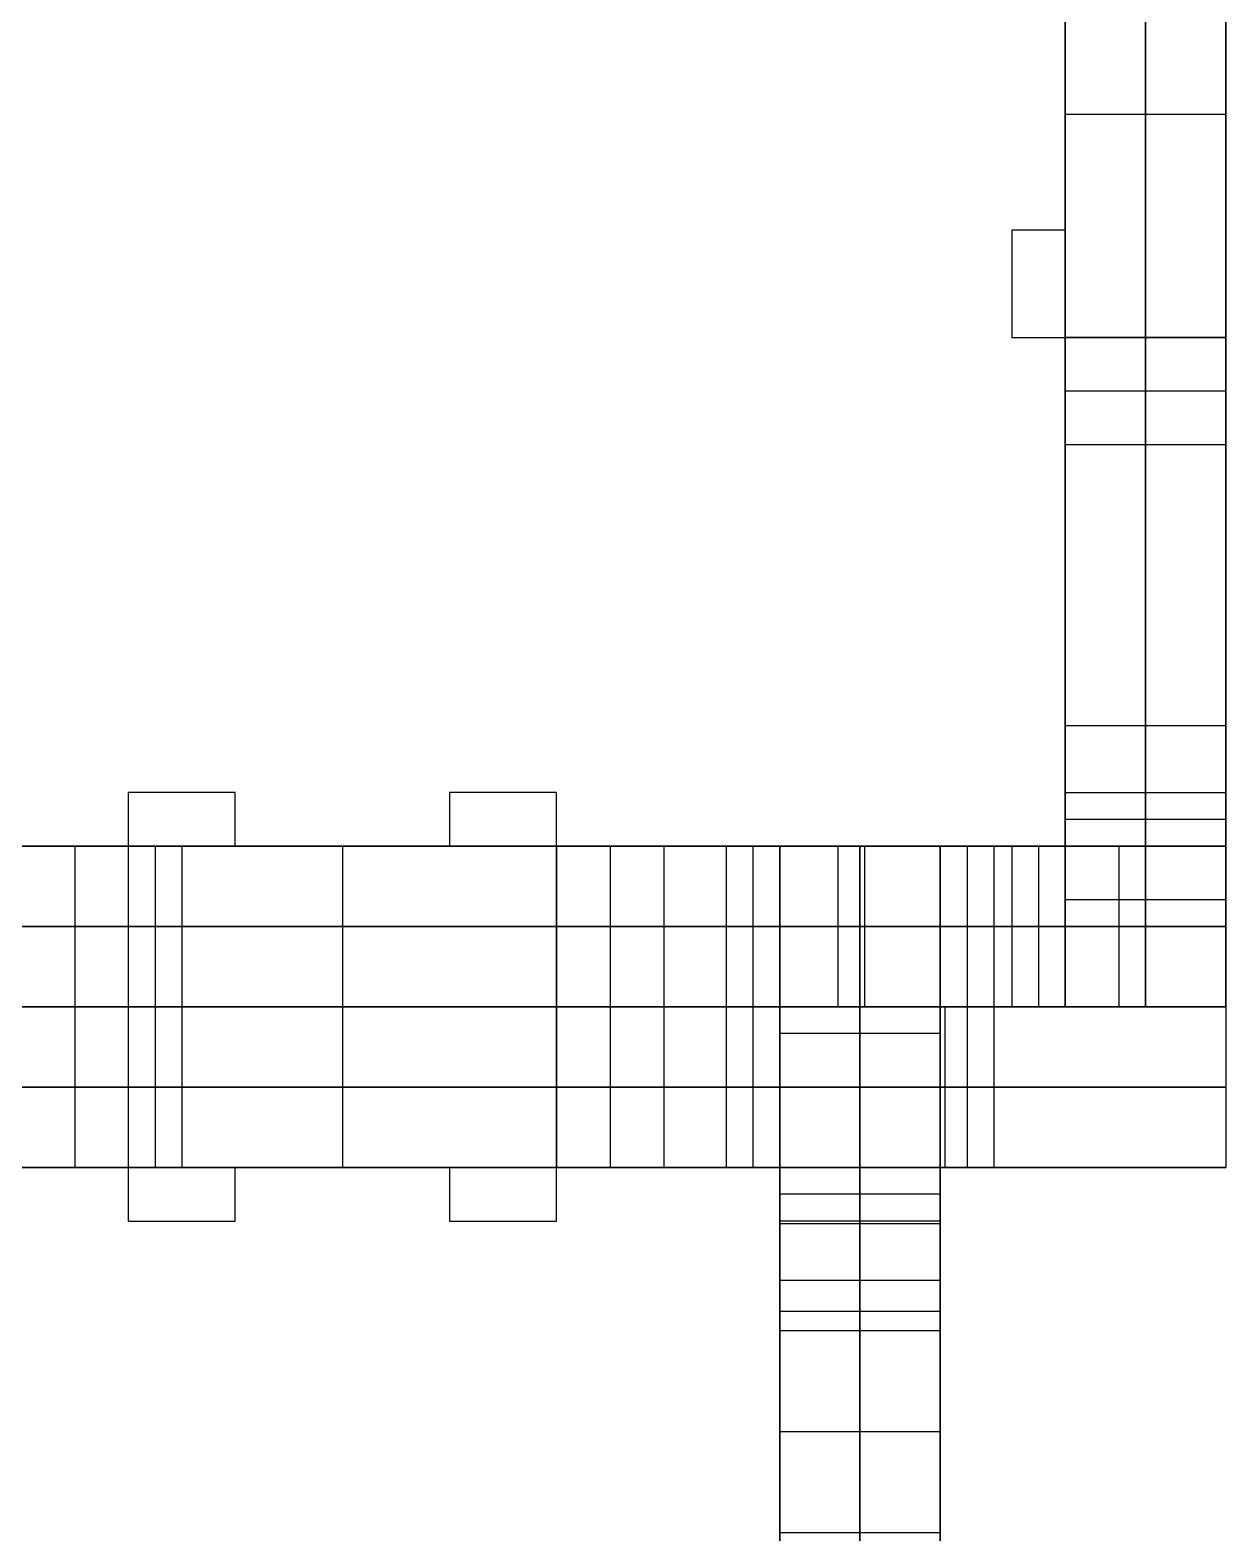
# Model space of a CAD drawing. Extents: x 584 to 852, y -43768 to -40231.
# Drawn here: x 718.5 to 852.5, y -40558.4 to -40390.1 of the extents above; entities that cross this region are included whole.
import ezdxf

# ---------------------------------------------------------------- set-up
doc = ezdxf.new("R2010")
doc.units = 0
doc.layers.add('ENDS', color=40, linetype='CONTINUOUS')

# ---------------------------------------------------------------- blocks, each defined once
blk = doc.blocks.new('SKYLARK200_END-XXS-1')
at = {"layer": 'ENDS'}
for p, q in [((-18, 3268.03, 141), (-18, 3518.03, 141)), ((-18, 3518.02, 282), (-18, 3355.02, 282)), ((-18, 3518.02, 264), (-18, 3355.02, 264)), ((-18, 3518.02, 273), (-18, 3355.02, 273)), ((0, 3268.03, 141), (0, 3518.03, 141)), ((-18, 3343.03, -18), (-18, 3393.03, -18)), ((-18, 3393.03, 300), (-18, 3343.03, 300)), ((-9, 3343.03, -18), (-9, 3393.03, -18)), ((-9, 3393.03, 300), (-9, 3343.03, 300)), ((0, 3343.03, -18), (0, 3393.03, -18)), ((0, 3393.03, 300), (0, 3343.03, 300)), ((-18, 3368.03, -18), (0, 3368.03, -18)), ((-18, 3368.03, 300), (0, 3368.03, 300)), ((-18, 3355.02, 282), (-24, 3355.02, 282)), ((-24, 3355.02, 282), (-24, 3355.02, 264)), ((-18, 3355.02, 264), (-24, 3355.02, 264)), ((-24, 3355.02, 282), (-24, 3343.02, 282)), ((-24, 3355.02, 264), (-24, 3343.02, 264)), ((-18, 3355.02, 273), (-24, 3355.02, 273)), ((-24, 3355.02, 273), (-24, 3343.02, 273)), ((-21, 3355.02, 282), (-21, 3355.02, 264)), ((-18, 3355.02, 282), (-18, 3355.02, 264)), ((-24, 3349.02, 282), (-24, 3349.02, 264)), ((-24, 3343.02, 282), (-24, 3343.02, 264)), ((-24, 3343.02, 282), (0, 3343.02, 282)), ((-24, 3343.02, 264), (0, 3343.02, 264)), ((-24, 3343.02, 273), (0, 3343.02, 273)), ((-18, 3331.03, 6), (-18, 3343.03, 6)), ((-18, 3343.03, 6), (0, 3343.03, 6)), ((-18, 3343.03, 6), (-18, 3343.03, -18)), ((-18, 3343.03, -18), (0, 3343.03, -18)), ((-18, 3343.03, 300), (0, 3343.03, 300)), ((-18, 3343.03, 300), (-18, 3343.03, 258)), ((-18, 3343.03, 258), (0, 3343.03, 258)), ((-18, 3343.03, 258), (-18, 3331.03, 258)), ((-18, 3343.03, 0), (0, 3343.03, 0)), ((-18, 3343.03, 264), (0, 3343.03, 264)), ((-18, 3343.02, 282), (-18, 3343.02, 264)), ((-9, 3331.03, 6), (-9, 3343.03, 6)), ((-9, 3343.03, 6), (-9, 3343.03, -18)), ((-9, 3343.03, 300), (-9, 3343.03, 258)), ((-9, 3343.03, 258), (-9, 3331.03, 258)), ((0, 3331.03, 6), (0, 3343.03, 6)), ((0, 3343.03, 6), (0, 3343.03, -18)), ((0, 3343.03, 300), (0, 3343.03, 258)), ((0, 3343.03, 258), (0, 3331.03, 258)), ((0, 3343.02, 282), (0, 3343.02, 264)), ((0, 3343.02, 282), (0, 3250.02, 282)), ((0, 3343.02, 264), (0, 3250.02, 264)), ((0, 3343.02, 273), (0, 3250.02, 273)), ((-18, 3337.03, 6), (0, 3337.03, 6)), ((-18, 3337.03, 258), (0, 3337.03, 258)), ((-18, 3331.03, 0), (-18, 3331.03, 6)), ((-18, 3331.03, 6), (0, 3331.03, 6)), ((-18, 3331.03, 0), (0, 3331.03, 0)), ((-18, 3331.03, 258), (0, 3331.03, 258)), ((-18, 3331.03, 258), (-18, 3331.03, 264)), ((-18, 3331.03, 264), (0, 3331.03, 264)), ((-18, 3331.03, 264), (-18, 3268.03, 264)), ((-18, 3268.03, 0), (-18, 3331.03, 0)), ((-18, 3331.03, 3), (0, 3331.03, 3)), ((-18, 3331.03, 261), (0, 3331.03, 261)), ((-9, 3331.03, 0), (-9, 3331.03, 6)), ((-9, 3331.03, 258), (-9, 3331.03, 264)), ((-9, 3331.03, 264), (-9, 3268.03, 264)), ((-9, 3268.03, 0), (-9, 3331.03, 0)), ((0, 3331.03, 0), (0, 3331.03, 6)), ((0, 3331.03, 258), (0, 3331.03, 264)), ((0, 3331.03, 264), (0, 3268.03, 264)), ((0, 3268.03, 0), (0, 3331.03, 0)), ((-18, 3299.53, 264), (0, 3299.53, 264)), ((-18, 3299.53, 0), (0, 3299.53, 0)), ((0, 3296.52, 282), (0, 3296.52, 264)), ((-111, 3292.02, 282), (-123, 3292.02, 282)), ((-123, 3292.02, 282), (-123, 3292.02, 264)), ((-111, 3292.02, 264), (-123, 3292.02, 264)), ((-123, 3292.02, 282), (-123, 3244.02, 282)), ((-123, 3292.02, 264), (-123, 3244.02, 264)), ((-111, 3292.02, 273), (-123, 3292.02, 273)), ((-123, 3292.02, 273), (-123, 3244.02, 273)), ((-117, 3292.02, 282), (-117, 3292.02, 264)), ((-111, 3286.02, 282), (-111, 3292.02, 282)), ((-111, 3292.02, 282), (-111, 3292.02, 264)), ((-111, 3286.02, 264), (-111, 3292.02, 264)), ((-111, 3286.02, 273), (-111, 3292.02, 273)), ((-75, 3292.02, 282), (-87, 3292.02, 282)), ((-87, 3292.02, 282), (-87, 3292.02, 264)), ((-75, 3292.02, 264), (-87, 3292.02, 264)), ((-87, 3292.02, 282), (-87, 3286.02, 282)), ((-87, 3292.02, 264), (-87, 3286.02, 264)), ((-75, 3292.02, 273), (-87, 3292.02, 273)), ((-87, 3292.02, 273), (-87, 3286.02, 273)), ((-81, 3292.02, 282), (-81, 3292.02, 264)), ((-75, 3244.02, 282), (-75, 3292.02, 282)), ((-75, 3292.02, 282), (-75, 3292.02, 264)), ((-75, 3244.02, 264), (-75, 3292.02, 264)), ((-75, 3244.02, 273), (-75, 3292.02, 273)), ((-18, 3268.03, 238.25), (-18, 3292.03, 238.25)), ((-18, 3292.03, 238.25), (0, 3292.03, 238.25)), ((-18, 3292.03, 238.25), (-18, 3292.03, 226.25)), ((-18, 3292.03, 226.25), (0, 3292.03, 226.25)), ((-18, 3292.03, 226.25), (-18, 3286.03, 226.25)), ((-18, 3286.03, 170.25), (-18, 3292.03, 170.25)), ((-18, 3292.03, 170.25), (0, 3292.03, 170.25)), ((-18, 3292.03, 170.25), (-18, 3292.03, 158.25)), ((-18, 3292.03, 158.25), (0, 3292.03, 158.25)), ((-18, 3292.03, 158.25), (-18, 3268.03, 158.25)), ((-18, 3268.03, 111.25), (-18, 3292.03, 111.25)), ((-18, 3292.03, 111.25), (0, 3292.03, 111.25)), ((-18, 3292.03, 111.25), (-18, 3292.03, 99.25)), ((-18, 3292.03, 99.25), (0, 3292.03, 99.25)), ((-18, 3292.03, 99.25), (-18, 3286.03, 99.25)), ((-18, 3286.03, 43.25), (-18, 3292.03, 43.25)), ((-18, 3292.03, 43.25), (0, 3292.03, 43.25)), ((-18, 3292.03, 43.25), (-18, 3292.03, 31.25)), ((-18, 3292.03, 31.25), (0, 3292.03, 31.25)), ((-18, 3292.03, 31.25), (-18, 3268.03, 31.25)), ((-18, 3292.03, 232.25), (0, 3292.03, 232.25)), ((-18, 3292.03, 164.25), (0, 3292.03, 164.25)), ((-18, 3292.03, 105.25), (0, 3292.03, 105.25)), ((-18, 3292.03, 37.25), (0, 3292.03, 37.25)), ((-9, 3268.03, 238.25), (-9, 3292.03, 238.25)), ((-9, 3292.03, 238.25), (-9, 3292.03, 226.25)), ((-9, 3292.03, 226.25), (-9, 3286.03, 226.25)), ((-9, 3286.03, 170.25), (-9, 3292.03, 170.25)), ((-9, 3292.03, 170.25), (-9, 3292.03, 158.25)), ((-9, 3292.03, 158.25), (-9, 3268.03, 158.25)), ((-9, 3268.03, 111.25), (-9, 3292.03, 111.25)), ((-9, 3292.03, 111.25), (-9, 3292.03, 99.25)), ((-9, 3292.03, 99.25), (-9, 3286.03, 99.25)), ((-9, 3286.03, 43.25), (-9, 3292.03, 43.25)), ((-9, 3292.03, 43.25), (-9, 3292.03, 31.25)), ((-9, 3292.03, 31.25), (-9, 3268.03, 31.25)), ((0, 3268.03, 238.25), (0, 3292.03, 238.25)), ((0, 3292.03, 238.25), (0, 3292.03, 226.25)), ((0, 3292.03, 226.25), (0, 3286.03, 226.25)), ((0, 3286.03, 170.25), (0, 3292.03, 170.25)), ((0, 3292.03, 170.25), (0, 3292.03, 158.25)), ((0, 3292.03, 158.25), (0, 3268.03, 158.25)), ((0, 3268.03, 111.25), (0, 3292.03, 111.25)), ((0, 3292.03, 111.25), (0, 3292.03, 99.25)), ((0, 3292.03, 99.25), (0, 3286.03, 99.25)), ((0, 3286.03, 43.25), (0, 3292.03, 43.25)), ((0, 3292.03, 43.25), (0, 3292.03, 31.25)), ((0, 3292.03, 31.25), (0, 3268.03, 31.25)), ((-111, 3289.02, 282), (-111, 3289.02, 264)), ((-87, 3289.02, 282), (-87, 3289.02, 264)), ((-18, 3289.03, 226.25), (0, 3289.03, 226.25)), ((-18, 3289.03, 170.25), (0, 3289.03, 170.25)), ((-18, 3289.03, 99.25), (0, 3289.03, 99.25)), ((-18, 3289.03, 43.25), (0, 3289.03, 43.25)), ((-244, 3286.02, 141), (-18, 3286.02, 141)), ((-182.99, 3286.02, 140), (-116.99, 3286.02, 140)), ((-122.99, 3286.02, 258), (-134.99, 3286.02, 258)), ((-128.99, 3286.02, 258), (-128.99, 3268.02, 258)), ((-123, 3286.02, 282), (-123, 3286.02, 264)), ((-122.99, 3286.02, 128), (-122.99, 3286.02, -18)), ((-122.99, 3286.02, -18), (-122.99, 3268.02, -18)), ((-122.99, 3286.02, 128), (-122.99, 3268.02, 128)), ((-122.99, 3286.02, -18), (-74.99, 3286.02, -18)), ((-74.99, 3286.02, 300), (-122.99, 3286.02, 300)), ((-122.99, 3286.02, 300), (-122.99, 3268.02, 300)), ((-122.99, 3286.02, 300), (-122.99, 3286.02, 258)), ((-122.99, 3286.02, 258), (-122.99, 3268.02, 258)), ((-116.99, 3286.02, 128), (-122.99, 3286.02, 128)), ((-122.99, 3286.02, 55), (-122.99, 3268.02, 55)), ((-122.99, 3286.02, 279), (-122.99, 3268.02, 279)), ((-122.99, 3286.02, 140), (-122.99, 3268.02, 140)), ((-119.99, 3286.02, 128), (-119.99, 3268.02, 128)), ((-116.99, 3286.02, 140), (-116.99, 3268.02, 140)), ((-116.99, 3286.02, 140), (-116.99, 3286.02, 128)), ((-116.99, 3286.02, 128), (-116.99, 3268.02, 128)), ((-116.99, 3286.02, 134), (-116.99, 3268.02, 134)), ((-87, 3286.02, 282), (-111, 3286.02, 282)), ((-111, 3286.02, 282), (-111, 3286.02, 264)), ((-87, 3286.02, 264), (-111, 3286.02, 264)), ((-87, 3286.02, 273), (-111, 3286.02, 273)), ((-99, 3286.02, 282), (-99, 3286.02, 264)), ((-98.99, 3286.02, -18), (-98.99, 3268.02, -18)), ((-98.99, 3286.02, 300), (-98.99, 3268.02, 300)), ((-87, 3286.02, 282), (-87, 3286.02, 264)), ((-74.99, 3286.02, -18), (-74.99, 3268.02, -18)), ((-74.99, 3286.02, -18), (-74.99, 3286.02, 24)), ((-74.99, 3286.02, 24), (-74.99, 3268.02, 24)), ((-74.99, 3286.02, 24), (-62.99, 3286.02, 24)), ((-62.99, 3286.02, 258), (-74.99, 3286.02, 258)), ((-74.99, 3286.02, 258), (-74.99, 3268.02, 258)), ((-74.99, 3286.02, 258), (-74.99, 3286.02, 300)), ((-74.99, 3286.02, 300), (-74.99, 3268.02, 300)), ((-74.99, 3286.02, 18), (-74.99, 3268.02, 18)), ((-74.99, 3286.02, 264), (-74.99, 3268.02, 264)), ((-68.99, 3286.02, 24), (-68.99, 3268.02, 24)), ((-68.99, 3286.02, 258), (-68.99, 3268.02, 258)), ((-62.99, 3286.02, 24), (-62.99, 3268.02, 24)), ((-62.99, 3286.02, 24), (-62.99, 3286.02, 18)), ((-62.99, 3286.02, 18), (-62.99, 3268.02, 18)), ((-62.99, 3286.02, 18), (-24, 3286.02, 18)), ((-18, 3286.02, 264), (-62.99, 3286.02, 264)), ((-62.99, 3286.02, 264), (-62.99, 3268.02, 264)), ((-62.99, 3286.02, 264), (-62.99, 3286.02, 258)), ((-62.99, 3286.02, 258), (-62.99, 3268.02, 258)), ((-62.99, 3286.02, 21), (-62.99, 3268.02, 21)), ((-62.99, 3286.02, 261), (-62.99, 3268.02, 261)), ((-26, 3286.02, 168.25), (-56, 3286.02, 168.25)), ((-56, 3286.02, 168.25), (-56, 3268.02, 168.25)), ((-56, 3286.02, 168.25), (-56, 3286.02, 180.25)), ((-56, 3286.02, 180.25), (-56, 3268.02, 180.25)), ((-56, 3286.02, 180.25), (-50, 3286.02, 180.25)), ((-50, 3286.02, 216.25), (-56, 3286.02, 216.25)), ((-56, 3286.02, 216.25), (-56, 3268.02, 216.25)), ((-56, 3286.02, 216.25), (-56, 3286.02, 228.25)), ((-56, 3286.02, 228.25), (-56, 3268.02, 228.25)), ((-56, 3286.02, 228.25), (-26, 3286.02, 228.25)), ((-26, 3286.02, 41.25), (-56, 3286.02, 41.25)), ((-56, 3286.02, 41.25), (-56, 3268.02, 41.25)), ((-56, 3286.02, 41.25), (-56, 3286.02, 53.25)), ((-56, 3286.02, 53.25), (-56, 3268.02, 53.25)), ((-56, 3286.02, 53.25), (-50, 3286.02, 53.25)), ((-50, 3286.02, 89.25), (-56, 3286.02, 89.25)), ((-56, 3286.02, 89.25), (-56, 3268.02, 89.25)), ((-56, 3286.02, 89.25), (-56, 3286.02, 101.25)), ((-56, 3286.02, 101.25), (-56, 3268.02, 101.25)), ((-56, 3286.02, 101.25), (-26, 3286.02, 101.25)), ((-56, 3286.02, 174.25), (-56, 3268.02, 174.25)), ((-56, 3286.02, 222.25), (-56, 3268.02, 222.25)), ((-56, 3286.02, 47.25), (-56, 3268.02, 47.25)), ((-56, 3286.02, 95.25), (-56, 3268.02, 95.25)), ((-53, 3286.02, 180.25), (-53, 3268.02, 180.25)), ((-53, 3286.02, 216.25), (-53, 3268.02, 216.25)), ((-53, 3286.02, 53.25), (-53, 3268.02, 53.25)), ((-53, 3286.02, 89.25), (-53, 3268.02, 89.25)), ((-32, 3286.03, 228.25), (-50, 3286.03, 228.25)), ((-50, 3244.03, 228.25), (-50, 3286.03, 228.25)), ((-32, 3286.03, 168.25), (-50, 3286.03, 168.25)), ((-50, 3286.03, 228.25), (-50, 3286.03, 168.25)), ((-50, 3286.03, 168.25), (-50, 3244.03, 168.25)), ((-32, 3286.03, 101.25), (-50, 3286.03, 101.25)), ((-50, 3244.03, 101.25), (-50, 3286.03, 101.25)), ((-32, 3286.03, 41.25), (-50, 3286.03, 41.25)), ((-50, 3286.03, 101.25), (-50, 3286.03, 41.25)), ((-50, 3286.03, 41.25), (-50, 3244.03, 41.25)), ((-32, 3286.03, 198.25), (-50, 3286.03, 198.25)), ((-32, 3286.03, 71.25), (-50, 3286.03, 71.25)), ((-50, 3286.02, 180.25), (-50, 3268.02, 180.25)), ((-50, 3286.02, 180.25), (-50, 3286.02, 216.25)), ((-50, 3286.02, 216.25), (-50, 3268.02, 216.25)), ((-50, 3286.02, 53.25), (-50, 3268.02, 53.25)), ((-50, 3286.02, 53.25), (-50, 3286.02, 89.25)), ((-50, 3286.02, 89.25), (-50, 3268.02, 89.25)), ((-50, 3286.02, 168.25), (-50, 3268.02, 168.25)), ((-50, 3286.02, 198.25), (-50, 3268.02, 198.25)), ((-50, 3286.02, 228.25), (-50, 3268.02, 228.25)), ((-50, 3286.02, 41.25), (-50, 3268.02, 41.25)), ((-50, 3286.02, 71.25), (-50, 3268.02, 71.25)), ((-50, 3286.02, 101.25), (-50, 3268.02, 101.25)), ((-43.5, 3286.02, 18), (-43.5, 3268.02, 18)), ((-41, 3244.03, 228.25), (-41, 3286.03, 228.25)), ((-41, 3286.03, 228.25), (-41, 3286.03, 168.25)), ((-41, 3286.03, 168.25), (-41, 3244.03, 168.25)), ((-41, 3244.03, 101.25), (-41, 3286.03, 101.25)), ((-41, 3286.03, 101.25), (-41, 3286.03, 41.25)), ((-41, 3286.03, 41.25), (-41, 3244.03, 41.25)), ((-40.5, 3286.02, 264), (-40.5, 3268.02, 264)), ((-32, 3244.03, 228.25), (-32, 3286.03, 228.25)), ((-32, 3286.03, 228.25), (-32, 3286.03, 168.25)), ((-32, 3286.03, 168.25), (-32, 3244.03, 168.25)), ((-32, 3244.03, 101.25), (-32, 3286.03, 101.25)), ((-32, 3286.03, 101.25), (-32, 3286.03, 41.25)), ((-32, 3286.03, 41.25), (-32, 3244.03, 41.25)), ((-32, 3286.02, 180.25), (-26, 3286.02, 180.25)), ((-32, 3286.02, 180.25), (-32, 3268.02, 180.25)), ((-26, 3286.02, 216.25), (-32, 3286.02, 216.25)), ((-32, 3286.02, 216.25), (-32, 3268.02, 216.25)), ((-32, 3286.02, 216.25), (-32, 3286.02, 180.25)), ((-32, 3286.02, 53.25), (-26, 3286.02, 53.25)), ((-32, 3286.02, 53.25), (-32, 3268.02, 53.25)), ((-26, 3286.02, 89.25), (-32, 3286.02, 89.25)), ((-32, 3286.02, 89.25), (-32, 3268.02, 89.25)), ((-32, 3286.02, 89.25), (-32, 3286.02, 53.25)), ((-32, 3286.02, 168.25), (-32, 3268.02, 168.25)), ((-32, 3286.02, 228.25), (-32, 3268.02, 228.25)), ((-32, 3286.02, 198.25), (-32, 3268.02, 198.25)), ((-32, 3286.02, 41.25), (-32, 3268.02, 41.25)), ((-32, 3286.02, 101.25), (-32, 3268.02, 101.25)), ((-32, 3286.02, 71.25), (-32, 3268.02, 71.25)), ((-29, 3286.02, 180.25), (-29, 3268.02, 180.25)), ((-29, 3286.02, 216.25), (-29, 3268.02, 216.25)), ((-29, 3286.02, 53.25), (-29, 3268.02, 53.25)), ((-29, 3286.02, 89.25), (-29, 3268.02, 89.25)), ((-26, 3286.02, 180.25), (-26, 3268.02, 180.25)), ((-26, 3286.02, 180.25), (-26, 3286.02, 168.25)), ((-26, 3286.02, 168.25), (-26, 3268.02, 168.25)), ((-26, 3286.02, 228.25), (-26, 3268.02, 228.25)), ((-26, 3286.02, 228.25), (-26, 3286.02, 216.25)), ((-26, 3286.02, 216.25), (-26, 3268.02, 216.25)), ((-26, 3286.02, 53.25), (-26, 3268.02, 53.25)), ((-26, 3286.02, 53.25), (-26, 3286.02, 41.25)), ((-26, 3286.02, 41.25), (-26, 3268.02, 41.25)), ((-26, 3286.02, 101.25), (-26, 3268.02, 101.25)), ((-26, 3286.02, 101.25), (-26, 3286.02, 89.25)), ((-26, 3286.02, 89.25), (-26, 3268.02, 89.25)), ((-26, 3286.02, 174.25), (-26, 3268.02, 174.25)), ((-26, 3286.02, 222.25), (-26, 3268.02, 222.25)), ((-26, 3286.02, 47.25), (-26, 3268.02, 47.25)), ((-26, 3286.02, 95.25), (-26, 3268.02, 95.25)), ((-24, 3286.02, 18), (-24, 3268.02, 18)), ((-24, 3286.02, 18), (-24, 3286.02, 31.25)), ((-24, 3286.02, 31.25), (-24, 3268.02, 31.25)), ((-24, 3286.02, 31.25), (0, 3286.02, 31.25)), ((0, 3286.02, 111.25), (-24, 3286.02, 111.25)), ((-24, 3286.02, 111.25), (-24, 3268.02, 111.25)), ((-24, 3286.02, 111.25), (-24, 3286.02, 123.25)), ((-24, 3286.02, 123.25), (-24, 3268.02, 123.25)), ((-24, 3286.02, 123.25), (-18, 3286.02, 123.25)), ((-18, 3286.02, 146.25), (-24, 3286.02, 146.25)), ((-24, 3286.02, 146.25), (-24, 3268.02, 146.25)), ((-24, 3286.02, 146.25), (-24, 3286.02, 158.25)), ((-24, 3286.02, 158.25), (-24, 3268.02, 158.25)), ((-24, 3286.02, 158.25), (0, 3286.02, 158.25)), ((0, 3286.02, 238.25), (-24, 3286.02, 238.25)), ((-24, 3286.02, 238.25), (-24, 3268.02, 238.25)), ((-24, 3286.02, 238.25), (-24, 3286.02, 250.25)), ((-24, 3286.02, 250.25), (-24, 3268.02, 250.25)), ((-24, 3286.02, 250.25), (-18, 3286.02, 250.25)), ((-24, 3286.02, 24.62), (-24, 3268.02, 24.62)), ((-24, 3286.02, 117.25), (-24, 3268.02, 117.25)), ((-24, 3286.02, 152.25), (-24, 3268.02, 152.25)), ((-24, 3286.02, 244.25), (-24, 3268.02, 244.25)), ((-21, 3286.02, 123.25), (-21, 3268.02, 123.25)), ((-21, 3286.02, 146.25), (-21, 3268.02, 146.25)), ((-21, 3286.02, 250.25), (-21, 3268.02, 250.25)), ((-18, 3286.03, 226.25), (0, 3286.03, 226.25)), ((-18, 3286.03, 226.25), (-18, 3286.03, 170.25)), ((-18, 3286.03, 170.25), (0, 3286.03, 170.25)), ((-18, 3286.03, 99.25), (0, 3286.03, 99.25)), ((-18, 3286.03, 99.25), (-18, 3286.03, 43.25)), ((-18, 3286.03, 43.25), (0, 3286.03, 43.25)), ((-18, 3286.03, 198.25), (0, 3286.03, 198.25)), ((-18, 3286.03, 71.25), (0, 3286.03, 71.25)), ((-18, 3286.02, 123.25), (-18, 3268.02, 123.25)), ((-18, 3286.02, 123.25), (-18, 3286.02, 146.25)), ((-18, 3286.02, 146.25), (-18, 3268.02, 146.25)), ((-18, 3286.02, 250.25), (-18, 3268.02, 250.25)), ((-18, 3286.02, 250.25), (-18, 3286.02, 264)), ((-18, 3286.02, 264), (-18, 3268.02, 264)), ((-18, 3286.02, 134.75), (-18, 3268.02, 134.75)), ((-18, 3286.02, 257.12), (-18, 3268.02, 257.12)), ((-12, 3286.02, 31.25), (-12, 3268.02, 31.25)), ((-12, 3286.02, 111.25), (-12, 3268.02, 111.25)), ((-12, 3286.02, 158.25), (-12, 3268.02, 158.25)), ((-12, 3286.02, 238.25), (-12, 3268.02, 238.25)), ((-9, 3286.03, 226.25), (-9, 3286.03, 170.25)), ((-9, 3286.03, 99.25), (-9, 3286.03, 43.25)), ((0, 3286.03, 226.25), (0, 3286.03, 170.25)), ((0, 3286.03, 99.25), (0, 3286.03, 43.25)), ((0, 3286.02, 31.25), (0, 3268.02, 31.25)), ((0, 3286.02, 31.25), (0, 3286.02, 111.25)), ((0, 3286.02, 111.25), (0, 3268.02, 111.25)), ((0, 3286.02, 158.25), (0, 3268.02, 158.25)), ((0, 3286.02, 158.25), (0, 3286.02, 238.25)), ((0, 3286.02, 238.25), (0, 3268.02, 238.25)), ((0, 3286.02, 71.25), (0, 3268.02, 71.25)), ((0, 3286.02, 198.25), (0, 3268.02, 198.25)), ((-18, 3280.03, 238.25), (0, 3280.03, 238.25)), ((-18, 3280.03, 158.25), (0, 3280.03, 158.25)), ((-18, 3280.03, 111.25), (0, 3280.03, 111.25)), ((-18, 3280.03, 31.25), (0, 3280.03, 31.25)), ((-182.99, 3277.02, 140), (-116.99, 3277.02, 140)), ((-122.99, 3277.02, 258), (-134.99, 3277.02, 258)), ((-122.99, 3277.02, 128), (-122.99, 3277.02, -18)), ((-122.99, 3277.02, -18), (-74.99, 3277.02, -18)), ((-74.99, 3277.02, 300), (-122.99, 3277.02, 300)), ((-122.99, 3277.02, 300), (-122.99, 3277.02, 258)), ((-116.99, 3277.02, 128), (-122.99, 3277.02, 128)), ((-116.99, 3277.02, 140), (-116.99, 3277.02, 128)), ((-74.99, 3277.02, -18), (-74.99, 3277.02, 24)), ((-74.99, 3277.02, 24), (-62.99, 3277.02, 24)), ((-62.99, 3277.02, 258), (-74.99, 3277.02, 258)), ((-74.99, 3277.02, 258), (-74.99, 3277.02, 300)), ((-62.99, 3277.02, 24), (-62.99, 3277.02, 18)), ((-62.99, 3277.02, 18), (-24, 3277.02, 18)), ((-18, 3277.02, 264), (-62.99, 3277.02, 264)), ((-62.99, 3277.02, 264), (-62.99, 3277.02, 258)), ((-26, 3277.02, 168.25), (-56, 3277.02, 168.25)), ((-56, 3277.02, 168.25), (-56, 3277.02, 180.25)), ((-56, 3277.02, 180.25), (-50, 3277.02, 180.25)), ((-50, 3277.02, 216.25), (-56, 3277.02, 216.25)), ((-56, 3277.02, 216.25), (-56, 3277.02, 228.25)), ((-56, 3277.02, 228.25), (-26, 3277.02, 228.25)), ((-26, 3277.02, 41.25), (-56, 3277.02, 41.25)), ((-56, 3277.02, 41.25), (-56, 3277.02, 53.25)), ((-56, 3277.02, 53.25), (-50, 3277.02, 53.25)), ((-50, 3277.02, 89.25), (-56, 3277.02, 89.25)), ((-56, 3277.02, 89.25), (-56, 3277.02, 101.25)), ((-56, 3277.02, 101.25), (-26, 3277.02, 101.25)), ((-50, 3277.02, 180.25), (-50, 3277.02, 216.25)), ((-50, 3277.02, 53.25), (-50, 3277.02, 89.25)), ((-32, 3277.02, 180.25), (-26, 3277.02, 180.25)), ((-26, 3277.02, 216.25), (-32, 3277.02, 216.25)), ((-32, 3277.02, 216.25), (-32, 3277.02, 180.25)), ((-32, 3277.02, 53.25), (-26, 3277.02, 53.25)), ((-26, 3277.02, 89.25), (-32, 3277.02, 89.25)), ((-32, 3277.02, 89.25), (-32, 3277.02, 53.25)), ((-26, 3277.02, 180.25), (-26, 3277.02, 168.25)), ((-26, 3277.02, 228.25), (-26, 3277.02, 216.25)), ((-26, 3277.02, 53.25), (-26, 3277.02, 41.25)), ((-26, 3277.02, 101.25), (-26, 3277.02, 89.25)), ((-24, 3277.02, 18), (-24, 3277.02, 31.25)), ((-24, 3277.02, 31.25), (0, 3277.02, 31.25)), ((0, 3277.02, 111.25), (-24, 3277.02, 111.25)), ((-24, 3277.02, 111.25), (-24, 3277.02, 123.25)), ((-24, 3277.02, 123.25), (-18, 3277.02, 123.25)), ((-18, 3277.02, 146.25), (-24, 3277.02, 146.25)), ((-24, 3277.02, 146.25), (-24, 3277.02, 158.25)), ((-24, 3277.02, 158.25), (0, 3277.02, 158.25)), ((0, 3277.02, 238.25), (-24, 3277.02, 238.25)), ((-24, 3277.02, 238.25), (-24, 3277.02, 250.25)), ((-24, 3277.02, 250.25), (-18, 3277.02, 250.25)), ((-18, 3277.02, 123.25), (-18, 3277.02, 146.25)), ((-18, 3277.02, 250.25), (-18, 3277.02, 264)), ((0, 3277.02, 31.25), (0, 3277.02, 111.25)), ((0, 3277.02, 158.25), (0, 3277.02, 238.25)), ((0, 3268.02, 141), (-244, 3268.02, 141)), ((-244, 3268.02, 141), (-18, 3268.02, 141)), ((-182.99, 3268.02, 140), (-116.99, 3268.02, 140)), ((-182.99, 3268.02, 140), (-116.99, 3268.02, 140)), ((-122.99, 3268.02, 258), (-134.99, 3268.02, 258)), ((-122.99, 3268.02, 258), (-134.99, 3268.02, 258)), ((-134, 3268.02, 140), (-134, 3268.02, 258)), ((-128.99, 3268.02, 258), (-128.99, 3250.02, 258)), ((-116.99, 3268.02, 128), (-122.99, 3268.02, 128)), ((-122.99, 3268.02, 128), (-122.99, 3250.02, 128)), ((-122.99, 3268.02, 128), (-122.99, 3268.02, -18)), ((-122.99, 3268.02, -18), (-122.99, 3250.02, -18)), ((-122.99, 3268.02, -18), (-74.99, 3268.02, -18)), ((-74.99, 3268.02, 300), (-122.99, 3268.02, 300)), ((-122.99, 3268.02, 300), (-122.99, 3250.02, 300)), ((-122.99, 3268.02, 300), (-122.99, 3268.02, 258)), ((-122.99, 3268.02, 258), (-122.99, 3250.02, 258)), ((-122.99, 3268.02, 140), (-122.99, 3250.02, 140)), ((-122.99, 3268.02, 55), (-122.99, 3250.02, 55)), ((-122.99, 3268.02, 279), (-122.99, 3250.02, 279)), ((-122.99, 3268.02, 128), (-122.99, 3268.02, -18)), ((-122.99, 3268.02, -18), (-74.99, 3268.02, -18)), ((-74.99, 3268.02, 300), (-122.99, 3268.02, 300)), ((-122.99, 3268.02, 300), (-122.99, 3268.02, 258)), ((-116.99, 3268.02, 128), (-122.99, 3268.02, 128)), ((-119.99, 3268.02, 128), (-119.99, 3250.02, 128)), ((-116.99, 3268.02, 140), (-116.99, 3250.02, 140)), ((-116.99, 3268.02, 140), (-116.99, 3268.02, 128)), ((-116.99, 3268.02, 128), (-116.99, 3250.02, 128)), ((-116.99, 3268.02, 134), (-116.99, 3250.02, 134)), ((-116.99, 3268.02, 140), (-116.99, 3268.02, 128)), ((-98.99, 3268.02, -18), (-98.99, 3250.02, -18)), ((-98.99, 3268.02, 300), (-98.99, 3250.02, 300)), ((-74.99, 3268.02, -18), (-74.99, 3250.02, -18)), ((-74.99, 3268.02, -18), (-74.99, 3268.02, 24)), ((-74.99, 3268.02, 24), (-74.99, 3250.02, 24)), ((-74.99, 3268.02, 24), (-62.99, 3268.02, 24)), ((-62.99, 3268.02, 258), (-74.99, 3268.02, 258)), ((-74.99, 3268.02, 258), (-74.99, 3250.02, 258)), ((-74.99, 3268.02, 258), (-74.99, 3268.02, 300)), ((-74.99, 3268.02, 300), (-74.99, 3250.02, 300)), ((-74.99, 3268.02, 18), (-74.99, 3250.02, 18)), ((-74.99, 3268.02, 264), (-74.99, 3250.02, 264)), ((-74.99, 3268.02, -18), (-74.99, 3268.02, 24)), ((-74.99, 3268.02, 24), (-62.99, 3268.02, 24)), ((-62.99, 3268.02, 258), (-74.99, 3268.02, 258)), ((-74.99, 3268.02, 258), (-74.99, 3268.02, 300)), ((-68.99, 3268.02, 24), (-68.99, 3250.02, 24)), ((-68.99, 3268.02, 258), (-68.99, 3250.02, 258)), ((-62.99, 3268.02, 24), (-62.99, 3250.02, 24)), ((-62.99, 3268.02, 24), (-62.99, 3268.02, 18)), ((-62.99, 3268.02, 18), (-62.99, 3250.02, 18)), ((-62.99, 3268.02, 18), (0, 3268.02, 18)), ((0, 3268.02, 264), (-62.99, 3268.02, 264)), ((-62.99, 3268.02, 264), (-62.99, 3250.02, 264)), ((-62.99, 3268.02, 264), (-62.99, 3268.02, 258)), ((-62.99, 3268.02, 258), (-62.99, 3250.02, 258)), ((-62.99, 3268.02, 21), (-62.99, 3250.02, 21)), ((-62.99, 3268.02, 261), (-62.99, 3250.02, 261)), ((-62.99, 3268.02, 24), (-62.99, 3268.02, 18)), ((-62.99, 3268.02, 18), (-24, 3268.02, 18)), ((-18, 3268.02, 264), (-62.99, 3268.02, 264)), ((-62.99, 3268.02, 264), (-62.99, 3268.02, 258)), ((-26, 3268.02, 41.25), (-56, 3268.02, 41.25)), ((-56, 3268.02, 41.25), (-56, 3250.02, 41.25)), ((-56, 3268.02, 41.25), (-56, 3268.02, 53.25)), ((-56, 3268.02, 53.25), (-56, 3250.02, 53.25)), ((-56, 3268.02, 53.25), (-50, 3268.02, 53.25)), ((-50, 3268.02, 89.25), (-56, 3268.02, 89.25)), ((-56, 3268.02, 89.25), (-56, 3250.02, 89.25)), ((-56, 3268.02, 89.25), (-56, 3268.02, 101.25)), ((-56, 3268.02, 101.25), (-56, 3250.02, 101.25)), ((-56, 3268.02, 101.25), (-26, 3268.02, 101.25)), ((-26, 3268.02, 168.25), (-56, 3268.02, 168.25)), ((-56, 3268.02, 168.25), (-56, 3250.02, 168.25)), ((-56, 3268.02, 168.25), (-56, 3268.02, 180.25)), ((-56, 3268.02, 180.25), (-56, 3250.02, 180.25)), ((-56, 3268.02, 180.25), (-50, 3268.02, 180.25)), ((-50, 3268.02, 216.25), (-56, 3268.02, 216.25)), ((-56, 3268.02, 216.25), (-56, 3250.02, 216.25)), ((-56, 3268.02, 216.25), (-56, 3268.02, 228.25)), ((-56, 3268.02, 228.25), (-56, 3250.02, 228.25)), ((-56, 3268.02, 228.25), (-26, 3268.02, 228.25)), ((-56, 3268.02, 47.25), (-56, 3250.02, 47.25)), ((-56, 3268.02, 95.25), (-56, 3250.02, 95.25)), ((-56, 3268.02, 174.25), (-56, 3250.02, 174.25)), ((-56, 3268.02, 222.25), (-56, 3250.02, 222.25)), ((-26, 3268.02, 168.25), (-56, 3268.02, 168.25)), ((-56, 3268.02, 168.25), (-56, 3268.02, 180.25)), ((-56, 3268.02, 180.25), (-50, 3268.02, 180.25)), ((-50, 3268.02, 216.25), (-56, 3268.02, 216.25)), ((-56, 3268.02, 216.25), (-56, 3268.02, 228.25)), ((-56, 3268.02, 228.25), (-26, 3268.02, 228.25)), ((-26, 3268.02, 41.25), (-56, 3268.02, 41.25)), ((-56, 3268.02, 41.25), (-56, 3268.02, 53.25)), ((-56, 3268.02, 53.25), (-50, 3268.02, 53.25)), ((-50, 3268.02, 89.25), (-56, 3268.02, 89.25)), ((-56, 3268.02, 89.25), (-56, 3268.02, 101.25)), ((-56, 3268.02, 101.25), (-26, 3268.02, 101.25)), ((-53, 3268.02, 53.25), (-53, 3250.02, 53.25)), ((-53, 3268.02, 89.25), (-53, 3250.02, 89.25)), ((-53, 3268.02, 180.25), (-53, 3250.02, 180.25)), ((-53, 3268.02, 216.25), (-53, 3250.02, 216.25)), ((-50, 3268.02, 53.25), (-50, 3250.02, 53.25)), ((-50, 3268.02, 53.25), (-50, 3268.02, 89.25)), ((-50, 3268.02, 89.25), (-50, 3250.02, 89.25)), ((-50, 3268.02, 180.25), (-50, 3250.02, 180.25)), ((-50, 3268.02, 180.25), (-50, 3268.02, 216.25)), ((-50, 3268.02, 216.25), (-50, 3250.02, 216.25)), ((-50, 3268.02, 41.25), (-50, 3250.02, 41.25)), ((-50, 3268.02, 71.25), (-50, 3250.02, 71.25)), ((-50, 3268.02, 101.25), (-50, 3250.02, 101.25)), ((-50, 3268.02, 168.25), (-50, 3250.02, 168.25)), ((-50, 3268.02, 198.25), (-50, 3250.02, 198.25)), ((-50, 3268.02, 228.25), (-50, 3250.02, 228.25)), ((-50, 3268.02, 180.25), (-50, 3268.02, 216.25)), ((-50, 3268.02, 53.25), (-50, 3268.02, 89.25)), ((-32, 3268.02, 53.25), (-26, 3268.02, 53.25)), ((-32, 3268.02, 53.25), (-32, 3250.02, 53.25)), ((-26, 3268.02, 89.25), (-32, 3268.02, 89.25)), ((-32, 3268.02, 89.25), (-32, 3250.02, 89.25)), ((-32, 3268.02, 89.25), (-32, 3268.02, 53.25)), ((-32, 3268.02, 180.25), (-26, 3268.02, 180.25)), ((-32, 3268.02, 180.25), (-32, 3250.02, 180.25)), ((-26, 3268.02, 216.25), (-32, 3268.02, 216.25)), ((-32, 3268.02, 216.25), (-32, 3250.02, 216.25)), ((-32, 3268.02, 216.25), (-32, 3268.02, 180.25)), ((-32, 3268.02, 41.25), (-32, 3250.02, 41.25)), ((-32, 3268.02, 101.25), (-32, 3250.02, 101.25)), ((-32, 3268.02, 71.25), (-32, 3250.02, 71.25)), ((-32, 3268.02, 168.25), (-32, 3250.02, 168.25)), ((-32, 3268.02, 228.25), (-32, 3250.02, 228.25)), ((-32, 3268.02, 198.25), (-32, 3250.02, 198.25)), ((-32, 3268.02, 180.25), (-26, 3268.02, 180.25)), ((-26, 3268.02, 216.25), (-32, 3268.02, 216.25)), ((-32, 3268.02, 216.25), (-32, 3268.02, 180.25)), ((-32, 3268.02, 53.25), (-26, 3268.02, 53.25)), ((-26, 3268.02, 89.25), (-32, 3268.02, 89.25)), ((-32, 3268.02, 89.25), (-32, 3268.02, 53.25)), ((-31.5, 3268.02, 18), (-31.5, 3250.02, 18)), ((-31.5, 3268.02, 264), (-31.5, 3250.02, 264)), ((-29, 3268.02, 53.25), (-29, 3250.02, 53.25)), ((-29, 3268.02, 89.25), (-29, 3250.02, 89.25)), ((-29, 3268.02, 180.25), (-29, 3250.02, 180.25)), ((-29, 3268.02, 216.25), (-29, 3250.02, 216.25)), ((-26, 3268.02, 53.25), (-26, 3250.02, 53.25)), ((-26, 3268.02, 53.25), (-26, 3268.02, 41.25)), ((-26, 3268.02, 41.25), (-26, 3250.02, 41.25)), ((-26, 3268.02, 101.25), (-26, 3250.02, 101.25)), ((-26, 3268.02, 101.25), (-26, 3268.02, 89.25)), ((-26, 3268.02, 89.25), (-26, 3250.02, 89.25)), ((-26, 3268.02, 180.25), (-26, 3250.02, 180.25)), ((-26, 3268.02, 180.25), (-26, 3268.02, 168.25)), ((-26, 3268.02, 168.25), (-26, 3250.02, 168.25)), ((-26, 3268.02, 228.25), (-26, 3250.02, 228.25)), ((-26, 3268.02, 228.25), (-26, 3268.02, 216.25)), ((-26, 3268.02, 216.25), (-26, 3250.02, 216.25)), ((-26, 3268.02, 47.25), (-26, 3250.02, 47.25)), ((-26, 3268.02, 95.25), (-26, 3250.02, 95.25)), ((-26, 3268.02, 174.25), (-26, 3250.02, 174.25)), ((-26, 3268.02, 222.25), (-26, 3250.02, 222.25)), ((-26, 3268.02, 180.25), (-26, 3268.02, 168.25)), ((-26, 3268.02, 228.25), (-26, 3268.02, 216.25)), ((-26, 3268.02, 53.25), (-26, 3268.02, 41.25)), ((-26, 3268.02, 101.25), (-26, 3268.02, 89.25)), ((-24, 3268.02, 18), (-24, 3268.02, 31.25)), ((-24, 3268.02, 31.25), (0, 3268.02, 31.25)), ((0, 3268.02, 111.25), (-24, 3268.02, 111.25)), ((-24, 3268.02, 111.25), (-24, 3268.02, 123.25)), ((-24, 3268.02, 123.25), (-18, 3268.02, 123.25)), ((-18, 3268.02, 146.25), (-24, 3268.02, 146.25)), ((-24, 3268.02, 146.25), (-24, 3268.02, 158.25)), ((-24, 3268.02, 158.25), (0, 3268.02, 158.25)), ((0, 3268.02, 238.25), (-24, 3268.02, 238.25)), ((-24, 3268.02, 238.25), (-24, 3268.02, 250.25)), ((-24, 3268.02, 250.25), (-18, 3268.02, 250.25)), ((-18, 3268.03, 264), (0, 3268.03, 264)), ((-18, 3268.03, 264), (-18, 3268.03, 238.25)), ((-18, 3268.03, 238.25), (0, 3268.03, 238.25)), ((-18, 3268.03, 158.25), (0, 3268.03, 158.25)), ((-18, 3268.03, 158.25), (-18, 3268.03, 111.25)), ((-18, 3268.03, 111.25), (0, 3268.03, 111.25)), ((-18, 3268.03, 31.25), (0, 3268.03, 31.25)), ((-18, 3268.03, 31.25), (-18, 3268.03, 0)), ((-18, 3268.03, 0), (0, 3268.03, 0)), ((-18, 3268.03, 251.13), (0, 3268.03, 251.13)), ((-18, 3268.03, 134.75), (0, 3268.03, 134.75)), ((-18, 3268.03, 15.63), (0, 3268.03, 15.63)), ((-18, 3268.02, 123.25), (-18, 3268.02, 146.25)), ((-18, 3268.02, 250.25), (-18, 3268.02, 264)), ((-9, 3268.03, 264), (-9, 3268.03, 238.25)), ((-9, 3268.03, 158.25), (-9, 3268.03, 111.25)), ((-9, 3268.03, 31.25), (-9, 3268.03, 0)), ((0, 3268.03, 264), (0, 3268.03, 238.25)), ((0, 3268.03, 158.25), (0, 3268.03, 111.25)), ((0, 3268.03, 31.25), (0, 3268.03, 0)), ((0, 3268.02, 18), (0, 3250.02, 18)), ((0, 3268.02, 18), (0, 3268.02, 264)), ((0, 3268.02, 264), (0, 3250.02, 264)), ((0, 3268.02, 141), (0, 3250.02, 141)), ((0, 3268.02, 31.25), (0, 3268.02, 111.25)), ((0, 3268.02, 158.25), (0, 3268.02, 238.25)), ((-32, 3265.03, 228.25), (-50, 3265.03, 228.25)), ((-182.99, 3259.02, 140), (-116.99, 3259.02, 140)), ((-122.99, 3259.02, 258), (-134.99, 3259.02, 258)), ((-116.99, 3259.02, 128), (-122.99, 3259.02, 128)), ((-122.99, 3259.02, 128), (-122.99, 3259.02, -18)), ((-122.99, 3259.02, -18), (-74.99, 3259.02, -18)), ((-74.99, 3259.02, 300), (-122.99, 3259.02, 300)), ((-122.99, 3259.02, 300), (-122.99, 3259.02, 258)), ((-116.99, 3259.02, 140), (-116.99, 3259.02, 128)), ((-74.99, 3259.02, -18), (-74.99, 3259.02, 24)), ((-74.99, 3259.02, 24), (-62.99, 3259.02, 24)), ((-62.99, 3259.02, 258), (-74.99, 3259.02, 258)), ((-74.99, 3259.02, 258), (-74.99, 3259.02, 300)), ((-62.99, 3259.02, 24), (-62.99, 3259.02, 18)), ((-62.99, 3259.02, 18), (0, 3259.02, 18)), ((0, 3259.02, 264), (-62.99, 3259.02, 264)), ((-62.99, 3259.02, 264), (-62.99, 3259.02, 258)), ((-26, 3259.02, 41.25), (-56, 3259.02, 41.25)), ((-56, 3259.02, 41.25), (-56, 3259.02, 53.25)), ((-56, 3259.02, 53.25), (-50, 3259.02, 53.25)), ((-50, 3259.02, 89.25), (-56, 3259.02, 89.25)), ((-56, 3259.02, 89.25), (-56, 3259.02, 101.25)), ((-56, 3259.02, 101.25), (-26, 3259.02, 101.25)), ((-26, 3259.02, 168.25), (-56, 3259.02, 168.25)), ((-56, 3259.02, 168.25), (-56, 3259.02, 180.25)), ((-56, 3259.02, 180.25), (-50, 3259.02, 180.25)), ((-50, 3259.02, 216.25), (-56, 3259.02, 216.25)), ((-56, 3259.02, 216.25), (-56, 3259.02, 228.25)), ((-56, 3259.02, 228.25), (-26, 3259.02, 228.25)), ((-50, 3259.02, 53.25), (-50, 3259.02, 89.25)), ((-50, 3259.02, 180.25), (-50, 3259.02, 216.25)), ((-32, 3259.02, 53.25), (-26, 3259.02, 53.25)), ((-26, 3259.02, 89.25), (-32, 3259.02, 89.25)), ((-32, 3259.02, 89.25), (-32, 3259.02, 53.25)), ((-32, 3259.02, 180.25), (-26, 3259.02, 180.25)), ((-26, 3259.02, 216.25), (-32, 3259.02, 216.25)), ((-32, 3259.02, 216.25), (-32, 3259.02, 180.25)), ((-26, 3259.02, 53.25), (-26, 3259.02, 41.25)), ((-26, 3259.02, 101.25), (-26, 3259.02, 89.25)), ((-26, 3259.02, 180.25), (-26, 3259.02, 168.25)), ((-26, 3259.02, 228.25), (-26, 3259.02, 216.25)), ((0, 3259.02, 18), (0, 3259.02, 264)), ((0, 3250.02, 141), (-244, 3250.02, 141)), ((-182.99, 3250.02, 140), (-116.99, 3250.02, 140)), ((-122.99, 3250.02, 258), (-134.99, 3250.02, 258)), ((-134, 3250.02, 140), (-134, 3250.02, 258)), ((-116.99, 3250.02, 128), (-122.99, 3250.02, 128)), ((-122.99, 3250.02, 128), (-122.99, 3250.02, -18)), ((-122.99, 3250.02, -18), (-74.99, 3250.02, -18)), ((-74.99, 3250.02, 300), (-122.99, 3250.02, 300)), ((-122.99, 3250.02, 300), (-122.99, 3250.02, 258)), ((-116.99, 3250.02, 140), (-116.99, 3250.02, 128)), ((-111, 3244.02, 282), (-111, 3250.02, 282)), ((-111, 3250.02, 282), (-111, 3250.02, 264)), ((-111, 3244.02, 264), (-111, 3250.02, 264)), ((-111, 3250.02, 282), (-87, 3250.02, 282)), ((-111, 3250.02, 264), (-87, 3250.02, 264)), ((-111, 3244.02, 273), (-111, 3250.02, 273)), ((-111, 3250.02, 273), (-87, 3250.02, 273)), ((-99, 3250.02, 282), (-99, 3250.02, 264)), ((-87, 3250.02, 282), (-87, 3250.02, 264)), ((-87, 3250.02, 282), (-87, 3244.02, 282)), ((-87, 3250.02, 264), (-87, 3244.02, 264)), ((-87, 3250.02, 273), (-87, 3244.02, 273)), ((-75, 3250.02, 282), (-75, 3250.02, 264)), ((-74.99, 3250.02, -18), (-74.99, 3250.02, 24)), ((-74.99, 3250.02, 24), (-62.99, 3250.02, 24)), ((-62.99, 3250.02, 258), (-74.99, 3250.02, 258)), ((-74.99, 3250.02, 258), (-74.99, 3250.02, 300)), ((-62.99, 3250.02, 24), (-62.99, 3250.02, 18)), ((-62.99, 3250.02, 18), (0, 3250.02, 18)), ((0, 3250.02, 264), (-62.99, 3250.02, 264)), ((-62.99, 3250.02, 264), (-62.99, 3250.02, 258)), ((-26, 3250.02, 41.25), (-56, 3250.02, 41.25)), ((-56, 3250.02, 41.25), (-56, 3250.02, 53.25)), ((-56, 3250.02, 53.25), (-50, 3250.02, 53.25)), ((-50, 3250.02, 89.25), (-56, 3250.02, 89.25)), ((-56, 3250.02, 89.25), (-56, 3250.02, 101.25)), ((-56, 3250.02, 101.25), (-26, 3250.02, 101.25)), ((-26, 3250.02, 168.25), (-56, 3250.02, 168.25)), ((-56, 3250.02, 168.25), (-56, 3250.02, 180.25)), ((-56, 3250.02, 180.25), (-50, 3250.02, 180.25)), ((-50, 3250.02, 216.25), (-56, 3250.02, 216.25)), ((-56, 3250.02, 216.25), (-56, 3250.02, 228.25)), ((-56, 3250.02, 228.25), (-26, 3250.02, 228.25)), ((-32, 3250.03, 282), (-50, 3250.03, 282)), ((-50, 3237.37, 282), (-50, 3250.03, 282)), ((-32, 3250.03, 240.25), (-50, 3250.03, 240.25)), ((-50, 3250.03, 282), (-50, 3250.03, 240.25)), ((-50, 3250.03, 240.25), (-50, 3244.03, 240.25)), ((-32, 3250.03, 156.25), (-50, 3250.03, 156.25)), ((-50, 3244.03, 156.25), (-50, 3250.03, 156.25)), ((-32, 3250.03, 113.25), (-50, 3250.03, 113.25)), ((-50, 3250.03, 156.25), (-50, 3250.03, 113.25)), ((-50, 3250.03, 113.25), (-50, 3244.03, 113.25)), ((-32, 3250.03, 29.25), (-50, 3250.03, 29.25)), ((-50, 3244.03, 29.25), (-50, 3250.03, 29.25)), ((-32, 3250.03, 0), (-50, 3250.03, 0)), ((-50, 3250.03, 29.25), (-50, 3250.03, 0)), ((-50, 3250.03, 0), (-50, 3237.37, 0)), ((-32, 3250.03, 261.12), (-50, 3250.03, 261.12)), ((-32, 3250.03, 168.25), (-50, 3250.03, 168.25)), ((-32, 3250.03, 134.75), (-50, 3250.03, 134.75)), ((-32, 3250.03, 101.25), (-50, 3250.03, 101.25)), ((-32, 3250.03, 41.25), (-50, 3250.03, 41.25)), ((-32, 3250.03, 14.62), (-50, 3250.03, 14.62)), ((-50, 3250.03, 141), (-50, 2668.03, 141)), ((0, 3250.02, 282), (-50, 3250.02, 282)), ((-50, 3250.02, 282), (-50, 3250.02, 264)), ((0, 3250.02, 264), (-50, 3250.02, 264)), ((-50, 3250.02, 282), (-50, 3108.42, 282)), ((-50, 3250.02, 264), (-50, 3108.42, 264)), ((0, 3250.02, 273), (-50, 3250.02, 273)), ((-50, 3250.02, 273), (-50, 3108.42, 273)), ((-50, 3250.02, 53.25), (-50, 3250.02, 89.25)), ((-50, 3250.02, 180.25), (-50, 3250.02, 216.25)), ((-41, 3237.37, 282), (-41, 3250.03, 282)), ((-41, 3250.03, 282), (-41, 3250.03, 240.25)), ((-41, 3250.03, 240.25), (-41, 3244.03, 240.25)), ((-41, 3244.03, 156.25), (-41, 3250.03, 156.25)), ((-41, 3250.03, 156.25), (-41, 3250.03, 113.25)), ((-41, 3250.03, 113.25), (-41, 3244.03, 113.25)), ((-41, 3244.03, 29.25), (-41, 3250.03, 29.25)), ((-41, 3250.03, 29.25), (-41, 3250.03, 0)), ((-41, 3250.03, 0), (-41, 3237.37, 0)), ((-32, 3237.37, 282), (-32, 3250.03, 282)), ((-32, 3250.03, 282), (-32, 3250.03, 240.25)), ((-32, 3250.03, 240.25), (-32, 3244.03, 240.25)), ((-32, 3244.03, 156.25), (-32, 3250.03, 156.25)), ((-32, 3250.03, 156.25), (-32, 3250.03, 113.25)), ((-32, 3250.03, 113.25), (-32, 3244.03, 113.25)), ((-32, 3244.03, 29.25), (-32, 3250.03, 29.25)), ((-32, 3250.03, 29.25), (-32, 3250.03, 0)), ((-32, 3250.03, 0), (-32, 3237.37, 0)), ((-32, 3250.03, 141), (-32, 2668.03, 141)), ((-32, 3250.02, 53.25), (-26, 3250.02, 53.25)), ((-26, 3250.02, 89.25), (-32, 3250.02, 89.25)), ((-32, 3250.02, 89.25), (-32, 3250.02, 53.25)), ((-32, 3250.02, 180.25), (-26, 3250.02, 180.25)), ((-26, 3250.02, 216.25), (-32, 3250.02, 216.25)), ((-32, 3250.02, 216.25), (-32, 3250.02, 180.25)), ((-26, 3250.02, 53.25), (-26, 3250.02, 41.25)), ((-26, 3250.02, 101.25), (-26, 3250.02, 89.25)), ((-26, 3250.02, 180.25), (-26, 3250.02, 168.25)), ((-26, 3250.02, 228.25), (-26, 3250.02, 216.25)), ((-18, 3250.02, 282), (-18, 3250.02, 264)), ((0, 3250.02, 282), (0, 3250.02, 264)), ((0, 3250.02, 18), (0, 3250.02, 264)), ((-111, 3247.02, 282), (-111, 3247.02, 264)), ((-87, 3247.02, 282), (-87, 3247.02, 264)), ((-32, 3247.03, 240.25), (-50, 3247.03, 240.25)), ((-32, 3247.03, 156.25), (-50, 3247.03, 156.25)), ((-32, 3247.03, 113.25), (-50, 3247.03, 113.25)), ((-32, 3247.03, 29.25), (-50, 3247.03, 29.25)), ((-123, 3244.02, 282), (-111, 3244.02, 282)), ((-123, 3244.02, 264), (-111, 3244.02, 264)), ((-123, 3244.02, 282), (-123, 3244.02, 264)), ((-123, 3244.02, 273), (-111, 3244.02, 273)), ((-117, 3244.02, 282), (-117, 3244.02, 264)), ((-111, 3244.02, 282), (-111, 3244.02, 264)), ((-87, 3244.02, 282), (-87, 3244.02, 264)), ((-87, 3244.02, 282), (-75, 3244.02, 282)), ((-87, 3244.02, 264), (-75, 3244.02, 264)), ((-87, 3244.02, 273), (-75, 3244.02, 273)), ((-81, 3244.02, 282), (-81, 3244.02, 264)), ((-75, 3244.02, 282), (-75, 3244.02, 264)), ((-32, 3244.03, 240.25), (-50, 3244.03, 240.25)), ((-32, 3244.03, 228.25), (-50, 3244.03, 228.25)), ((-50, 3244.03, 240.25), (-50, 3244.03, 228.25)), ((-32, 3244.03, 168.25), (-50, 3244.03, 168.25)), ((-32, 3244.03, 156.25), (-50, 3244.03, 156.25)), ((-50, 3244.03, 168.25), (-50, 3244.03, 156.25)), ((-32, 3244.03, 113.25), (-50, 3244.03, 113.25)), ((-32, 3244.03, 101.25), (-50, 3244.03, 101.25)), ((-50, 3244.03, 113.25), (-50, 3244.03, 101.25)), ((-32, 3244.03, 41.25), (-50, 3244.03, 41.25)), ((-32, 3244.03, 29.25), (-50, 3244.03, 29.25)), ((-50, 3244.03, 41.25), (-50, 3244.03, 29.25)), ((-32, 3244.03, 234.25), (-50, 3244.03, 234.25)), ((-32, 3244.03, 162.25), (-50, 3244.03, 162.25)), ((-32, 3244.03, 107.25), (-50, 3244.03, 107.25)), ((-32, 3244.03, 35.25), (-50, 3244.03, 35.25)), ((-32, 3243.7, 282), (-50, 3243.7, 282)), ((-32, 3243.7, 0), (-50, 3243.7, 0)), ((-41, 3244.03, 240.25), (-41, 3244.03, 228.25)), ((-41, 3244.03, 168.25), (-41, 3244.03, 156.25)), ((-41, 3244.03, 113.25), (-41, 3244.03, 101.25)), ((-41, 3244.03, 41.25), (-41, 3244.03, 29.25)), ((-32, 3244.03, 240.25), (-32, 3244.03, 228.25)), ((-32, 3244.03, 168.25), (-32, 3244.03, 156.25)), ((-32, 3244.03, 113.25), (-32, 3244.03, 101.25)), ((-32, 3244.03, 41.25), (-32, 3244.03, 29.25)), ((-32, 3237.37, 282), (-50, 3237.37, 282)), ((-32, 3237.37, 0), (-50, 3237.37, 0)), ((-32, 3233.91, 283.1), (-50, 3233.91, 283.1)), ((-32, 3233.91, -1.1), (-50, 3233.91, -1.1)), ((-32, 3231.72, 286), (-50, 3231.72, 286)), ((-32, 3231.72, -4), (-50, 3231.72, -4)), ((-32, 3220.4, 294), (-50, 3220.4, 294)), ((-32, 3220.4, -12), (-50, 3220.4, -12)), ((-32, 3209.09, 286), (-50, 3209.09, 286)), ((-32, 3209.09, -4), (-50, 3209.09, -4))]:
    blk.add_line(p, q, dxfattribs=at)
at = {"layer": 'ENDS', "extrusion": (1, 0, 0)}
for centre, start, end in [((3237.37, 288, -50), 199.4712, 270), ((3237.37, -6, -50), 90, 160.5288), ((3237.37, 288, -41), 199.4712, 270), ((3237.37, -6, -41), 90, 160.5288), ((3237.37, 288, -32), 199.4712, 270), ((3237.37, -6, -32), 90, 160.5288), ((3203.43, 288, -50), 270, 340.5288), ((3203.43, -6, -50), 19.4712, 90), ((3203.43, 288, -41), 270, 340.5288), ((3203.43, -6, -41), 19.4712, 90), ((3203.43, 288, -32), 270, 340.5288), ((3203.43, -6, -32), 19.4712, 90)]:
    blk.add_arc(centre, 6, start, end, dxfattribs=at)
at = {"layer": 'ENDS', "extrusion": (-1, 0, 0)}
for centre, start, end in [((-3220.4, 282, 50), 19.4712, 160.5288), ((-3220.4, 0, 50), 199.4712, 340.5288), ((-3220.4, 282, 41), 19.4712, 160.5288), ((-3220.4, 0, 41), 199.4712, 340.5288), ((-3220.4, 282, 32), 19.4712, 160.5288), ((-3220.4, 0, 32), 199.4712, 340.5288)]:
    blk.add_arc(centre, 12, start, end, dxfattribs=at)

msp = doc.modelspace()

# ---------------------------------------------------------------- block references
at = {"layer": 'ENDS'}
msp.add_blockref('SKYLARK200_END-XXS-1', (852.49, -43767.53, 18), dxfattribs=at)

doc.saveas('drawing.dxf')
